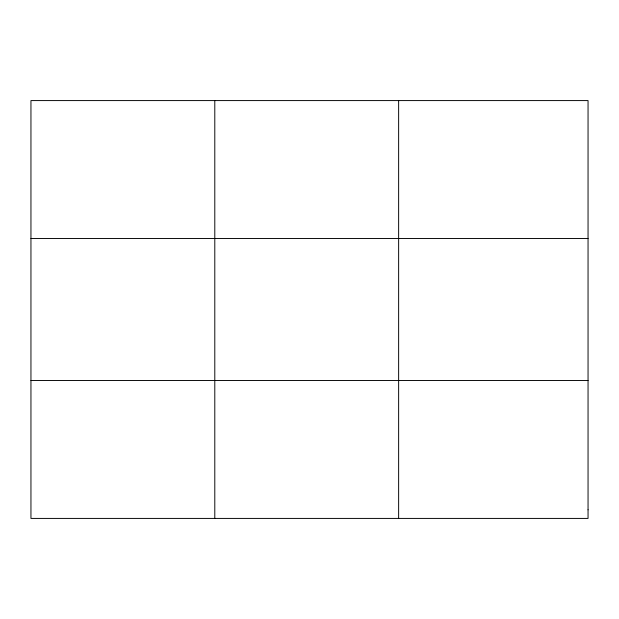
<?xml version="1.0" encoding="UTF-8"?>
<svg xmlns="http://www.w3.org/2000/svg" width="619" height="619" viewBox="0 0 619 619"><rect width="100%" height="100%" fill="white"/><g stroke="black" fill="none" stroke-linecap="round" stroke-linejoin="round"><path stroke-width="0.93" d="M214.793 100.58L214.793 518.42M398.636 100.58L398.636 518.42M30.95 238.47L588.05 238.47M30.95 380.53L588.05 380.53M588.05 509.801L588.05 518.42L30.95 518.42L30.95 100.58L588.05 100.58L588.05 509.801"/></g></svg>
